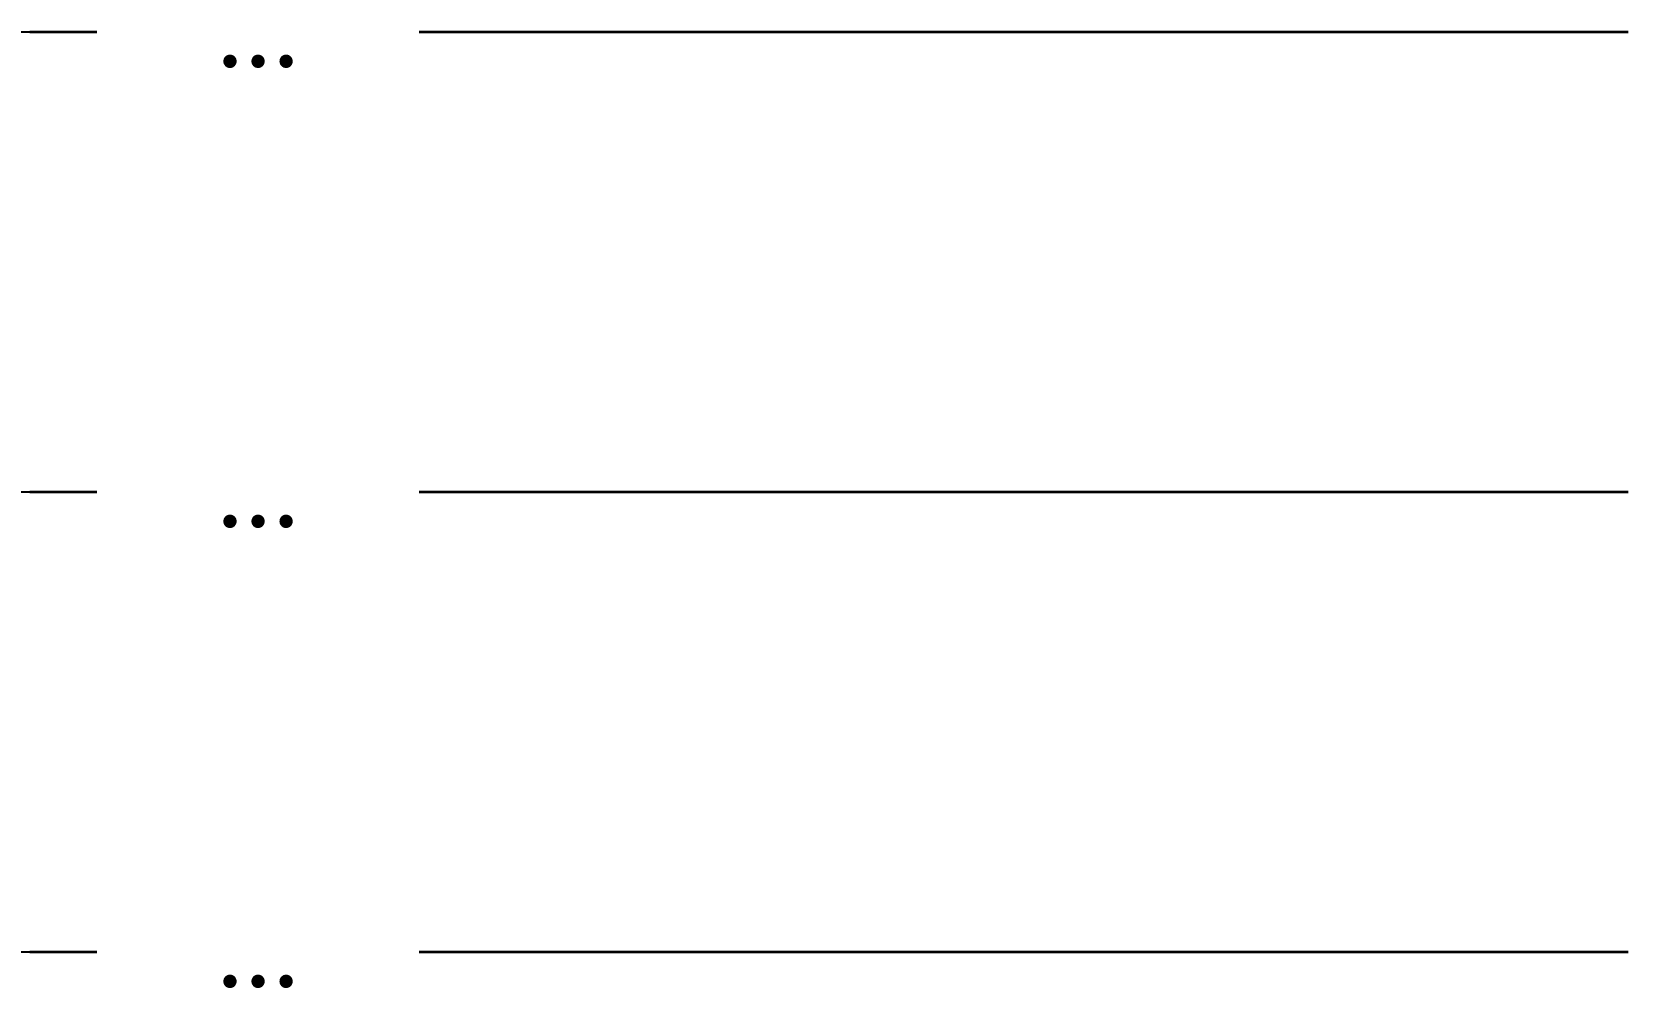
# Model space of a CAD drawing. Header units: metres. Extents: x -10 to 187, y -30 to 275.
# Drawn here: x 118.6 to 186.9, y 138 to 178.9 of the extents above; entities that cross this region are included whole.
import ezdxf
from ezdxf.enums import TextEntityAlignment as Align

# ---------------------------------------------------------------- set-up
doc = ezdxf.new("R2010")
doc.units = ezdxf.units.M
doc.layers.add('BASE', color=8, linetype='Continuous', lineweight=25)
doc.layers.add('WAVE', color=7, linetype='Continuous', lineweight=35)
doc.layers.add('TEXT', color=7, linetype='Continuous')
doc.styles.add('TNR', font='Times New Roman.ttf')

msp = doc.modelspace()

# ---------------------------------------------------------------- linework, layer by layer
at = {"layer": 'BASE', "lineweight": 25, "flags": 128}
for points in [[(0.861, 178.851), (121.412, 178.851)], [(135.189, 178.851), (186.854, 178.851)], [(0.861, 159.203), (121.412, 159.203)], [(135.189, 159.203), (186.854, 159.203)], [(0.861, 139.556), (121.412, 139.556)], [(135.189, 139.556), (186.854, 139.556)]]:
    msp.add_lwpolyline(points, dxfattribs=at)
at = {"layer": 'WAVE', "lineweight": 35, "flags": 128}
for points in [[(118.545, 178.851), (118.696, 178.851), (118.847, 178.851), (118.998, 178.851), (119.149, 178.851), (119.3, 178.851), (119.451, 178.851), (119.602, 178.851), (119.753, 178.851), (119.903, 178.851), (120.054, 178.851), (120.205, 178.851), (120.356, 178.851), (120.507, 178.851), (120.658, 178.851), (120.809, 178.851), (120.96, 178.851), (121.11, 178.851), (121.261, 178.851), (121.412, 178.851)], [(135.189, 178.851), (135.254, 178.851), (135.319, 178.851), (135.383, 178.851), (135.448, 178.851), (135.513, 178.851), (135.577, 178.851), (135.642, 178.851), (135.707, 178.851), (135.771, 178.851), (135.836, 178.851), (135.901, 178.851), (135.965, 178.851), (136.03, 178.851), (136.095, 178.851), (136.159, 178.851), (136.224, 178.851), (136.289, 178.851), (136.353, 178.851), (136.418, 178.851), (136.483, 178.851), (136.547, 178.851), (136.612, 178.851), (136.677, 178.851), (136.741, 178.851), (136.806, 178.851), (136.871, 178.851), (136.935, 178.851), (137, 178.851), (137.065, 178.851), (137.129, 178.851), (137.194, 178.851), (137.259, 178.851), (137.323, 178.851), (137.388, 178.851), (137.453, 178.851), (137.517, 178.851), (137.582, 178.851), (137.647, 178.851), (137.711, 178.851), (137.776, 178.851), (137.841, 178.851), (137.905, 178.851), (137.97, 178.851), (138.035, 178.851), (138.099, 178.851), (138.164, 178.851), (138.229, 178.851), (138.293, 178.851), (138.358, 178.851), (138.423, 178.851), (138.487, 178.851), (138.552, 178.851), (138.617, 178.851), (138.681, 178.851), (138.746, 178.851), (138.81, 178.851), (138.875, 178.851), (138.94, 178.851), (139.004, 178.851), (139.069, 178.851), (139.134, 178.851), (139.198, 178.851), (139.263, 178.851), (139.328, 178.851), (139.392, 178.851), (139.457, 178.851), (139.522, 178.851), (139.586, 178.851), (139.651, 178.851), (139.716, 178.851), (139.78, 178.851), (139.845, 178.851), (139.91, 178.851), (139.974, 178.851), (140.039, 178.851), (140.104, 178.851), (140.168, 178.851), (140.233, 178.851), (140.298, 178.851), (140.362, 178.851), (140.427, 178.851), (140.492, 178.851), (140.556, 178.851), (140.621, 178.851), (140.686, 178.851), (140.75, 178.851), (140.815, 178.851), (140.88, 178.851), (140.944, 178.851), (141.009, 178.851), (141.074, 178.851), (141.138, 178.851), (141.203, 178.851), (141.268, 178.851), (141.332, 178.851), (141.397, 178.851), (141.462, 178.851), (141.526, 178.851), (141.591, 178.851), (141.656, 178.851), (141.72, 178.851), (141.785, 178.851), (141.85, 178.851), (141.914, 178.851), (141.979, 178.851), (142.044, 178.851), (142.108, 178.851), (142.173, 178.851), (142.238, 178.851), (142.302, 178.851), (142.367, 178.851), (142.432, 178.851), (142.496, 178.851), (142.561, 178.851), (142.626, 178.851), (142.69, 178.851), (142.755, 178.851), (142.82, 178.851), (142.884, 178.851), (142.949, 178.851), (143.014, 178.851), (143.078, 178.851), (143.143, 178.851), (143.207, 178.851), (143.272, 178.851), (143.337, 178.851), (143.401, 178.851), (143.466, 178.851), (143.531, 178.851), (143.595, 178.851), (143.66, 178.851), (143.725, 178.851), (143.789, 178.851), (143.854, 178.851), (143.919, 178.851), (143.983, 178.851), (144.048, 178.851), (144.113, 178.851), (144.177, 178.851), (144.242, 178.851), (144.307, 178.851), (144.371, 178.851), (144.436, 178.851), (144.501, 178.851), (144.565, 178.851), (144.63, 178.851), (144.695, 178.851), (144.759, 178.851), (144.824, 178.851), (144.889, 178.851), (144.953, 178.851), (145.018, 178.851), (145.083, 178.851), (145.147, 178.851), (145.212, 178.851), (145.277, 178.851), (145.341, 178.851), (145.406, 178.851), (145.471, 178.851), (145.535, 178.851), (145.6, 178.851), (145.665, 178.851), (145.729, 178.851), (145.794, 178.851), (145.859, 178.851), (145.923, 178.851), (145.988, 178.851), (146.053, 178.851), (146.117, 178.851), (146.182, 178.851), (146.247, 178.851), (146.311, 178.851), (146.376, 178.851), (146.441, 178.851), (146.505, 178.851), (146.57, 178.851), (146.635, 178.851), (146.699, 178.851), (146.764, 178.851), (146.829, 178.851), (146.893, 178.851), (146.958, 178.851), (147.023, 178.851), (147.087, 178.851), (147.152, 178.851), (147.217, 178.851), (147.281, 178.851), (147.346, 178.851), (147.411, 178.851), (147.475, 178.851), (147.54, 178.851), (147.604, 178.851), (147.669, 178.851), (147.734, 178.851), (147.798, 178.851), (147.863, 178.851), (147.928, 178.851), (147.992, 178.851), (148.057, 178.851), (148.122, 178.851), (148.186, 178.851), (148.251, 178.851), (148.316, 178.851), (148.38, 178.851), (148.445, 178.851), (148.51, 178.851), (148.574, 178.851), (148.639, 178.851), (148.704, 178.851), (148.768, 178.851), (148.833, 178.851), (148.898, 178.851), (148.962, 178.851), (149.027, 178.851), (149.092, 178.851), (149.156, 178.851), (149.221, 178.851), (149.286, 178.851), (149.35, 178.851), (149.415, 178.851), (149.48, 178.851), (149.544, 178.851), (149.609, 178.851), (149.674, 178.851), (149.738, 178.851), (149.803, 178.851), (149.868, 178.851), (149.932, 178.851), (149.997, 178.851), (150.062, 178.851), (150.126, 178.851), (150.191, 178.851), (150.256, 178.851), (150.32, 178.851), (150.385, 178.851), (150.45, 178.851), (150.514, 178.851), (150.579, 178.851), (150.644, 178.851), (150.708, 178.851), (150.773, 178.851), (150.838, 178.851), (150.902, 178.851), (150.967, 178.851), (151.032, 178.851), (151.096, 178.851), (151.161, 178.851), (151.226, 178.851), (151.29, 178.851), (151.355, 178.851), (151.42, 178.851), (151.484, 178.851), (151.549, 178.851), (151.614, 178.851), (151.678, 178.851), (151.743, 178.851), (151.808, 178.851), (151.872, 178.851), (151.937, 178.851), (152.001, 178.851), (152.066, 178.851), (152.131, 178.851), (152.195, 178.851), (152.26, 178.851), (152.325, 178.851), (152.389, 178.851), (152.454, 178.851), (152.519, 178.851), (152.583, 178.851), (152.648, 178.851), (152.713, 178.851), (152.777, 178.851), (152.842, 178.851), (152.907, 178.851), (152.971, 178.851), (153.036, 178.851), (153.101, 178.851), (153.165, 178.851), (153.23, 178.851), (153.295, 178.851), (153.359, 178.851), (153.424, 178.851), (153.489, 178.851), (153.553, 178.851), (153.618, 178.851), (153.683, 178.851), (153.747, 178.851), (153.812, 178.851), (153.877, 178.851), (153.941, 178.851), (154.006, 178.851), (154.071, 178.851), (154.135, 178.851), (154.2, 178.851), (154.265, 178.851), (154.329, 178.851), (154.394, 178.851), (154.459, 178.851), (154.523, 178.851), (154.588, 178.851), (154.653, 178.851), (154.717, 178.851), (154.782, 178.851), (154.847, 178.851), (154.911, 178.851), (154.976, 178.851), (155.041, 178.851), (155.105, 178.851), (155.17, 178.851), (155.235, 178.851), (155.299, 178.851), (155.364, 178.851), (155.429, 178.851), (155.493, 178.851), (155.558, 178.851), (155.623, 178.851), (155.687, 178.851), (155.752, 178.851), (155.817, 178.851), (155.881, 178.851), (155.946, 178.851), (156.011, 178.851), (156.075, 178.851), (156.14, 178.851), (156.205, 178.851), (156.269, 178.851), (156.334, 178.851), (156.398, 178.851), (156.463, 178.851), (156.528, 178.851), (156.592, 178.851), (156.657, 178.851), (156.722, 178.851), (156.786, 178.851), (156.851, 178.851), (156.916, 178.851), (156.98, 178.851), (157.045, 178.851), (157.11, 178.851), (157.174, 178.851), (157.239, 178.851), (157.304, 178.851), (157.368, 178.851), (157.433, 178.851), (157.498, 178.851), (157.562, 178.851), (157.627, 178.851), (157.692, 178.851), (157.756, 178.851), (157.821, 178.851), (157.886, 178.851), (157.95, 178.851), (158.015, 178.851), (158.08, 178.851), (158.144, 178.851), (158.209, 178.851), (158.274, 178.851), (158.338, 178.851), (158.403, 178.851), (158.468, 178.851), (158.532, 178.851), (158.597, 178.851), (158.662, 178.851), (158.726, 178.851), (158.791, 178.851), (158.856, 178.851), (158.92, 178.851), (158.985, 178.851), (159.05, 178.851), (159.114, 178.851), (159.179, 178.851), (159.244, 178.851), (159.308, 178.851), (159.373, 178.851), (159.438, 178.851), (159.502, 178.851), (159.567, 178.851), (159.632, 178.851), (159.696, 178.851), (159.761, 178.851), (159.826, 178.851), (159.89, 178.851), (159.955, 178.851), (160.02, 178.851), (160.084, 178.851), (160.149, 178.851), (160.214, 178.851), (160.278, 178.851), (160.343, 178.851), (160.408, 178.851), (160.472, 178.851), (160.537, 178.851), (160.602, 178.851), (160.666, 178.851), (160.731, 178.851), (160.795, 178.851), (160.86, 178.851), (160.925, 178.851), (160.989, 178.851), (161.054, 178.851), (161.119, 178.851), (161.183, 178.851), (161.248, 178.851), (161.313, 178.851), (161.377, 178.851), (161.442, 178.851), (161.507, 178.851), (161.571, 178.851), (161.636, 178.851), (161.701, 178.851), (161.765, 178.851), (161.83, 178.851), (161.895, 178.851), (161.959, 178.851), (162.024, 178.851), (162.089, 178.851), (162.153, 178.851), (162.218, 178.851), (162.283, 178.851), (162.347, 178.851), (162.412, 178.851), (162.477, 178.851), (162.541, 178.851), (162.606, 178.851), (162.671, 178.851), (162.735, 178.851), (162.8, 178.851), (162.865, 178.851), (162.929, 178.851), (162.994, 178.851), (163.059, 178.851), (163.123, 178.851), (163.188, 178.851), (163.253, 178.851), (163.317, 178.851), (163.382, 178.851), (163.447, 178.851), (163.511, 178.851), (163.576, 178.851), (163.641, 178.851), (163.705, 178.851), (163.77, 178.851), (163.835, 178.851), (163.899, 178.851), (163.964, 178.851), (164.029, 178.851), (164.093, 178.851), (164.158, 178.851), (164.223, 178.851), (164.287, 178.851), (164.352, 178.851), (164.417, 178.851), (164.481, 178.851), (164.546, 178.851), (164.611, 178.851), (164.675, 178.851), (164.74, 178.851), (164.805, 178.851), (164.869, 178.851), (164.934, 178.851), (164.999, 178.851), (165.063, 178.851), (165.128, 178.851), (165.193, 178.851), (165.257, 178.851), (165.322, 178.851), (165.386, 178.851), (165.451, 178.851), (165.516, 178.851), (165.58, 178.851), (165.645, 178.851), (165.71, 178.851), (165.774, 178.851), (165.839, 178.851), (165.904, 178.851), (165.968, 178.851), (166.033, 178.851), (166.098, 178.851), (166.162, 178.851), (166.227, 178.851), (166.292, 178.851), (166.356, 178.851), (166.421, 178.851), (166.486, 178.851), (166.55, 178.851), (166.615, 178.851), (166.68, 178.851), (166.744, 178.851), (166.809, 178.851), (166.874, 178.851), (166.938, 178.851), (167.003, 178.851), (167.068, 178.851), (167.132, 178.851), (167.197, 178.851), (167.262, 178.851), (167.326, 178.851), (167.391, 178.851), (167.456, 178.851), (167.52, 178.851), (167.585, 178.851), (167.65, 178.851), (167.714, 178.851), (167.779, 178.851), (167.844, 178.851), (167.908, 178.851), (167.973, 178.851), (168.038, 178.851), (168.102, 178.851), (168.167, 178.851), (168.232, 178.851), (168.296, 178.851), (168.361, 178.851), (168.426, 178.851), (168.49, 178.851), (168.555, 178.851), (168.62, 178.851), (168.684, 178.851), (168.749, 178.851), (168.814, 178.851), (168.878, 178.851), (168.943, 178.851), (169.008, 178.851), (169.072, 178.851), (169.137, 178.851), (169.202, 178.851), (169.266, 178.851), (169.331, 178.851), (169.396, 178.851), (169.46, 178.851), (169.525, 178.851), (169.59, 178.851), (169.654, 178.851), (169.719, 178.851), (169.783, 178.851), (169.848, 178.851), (169.913, 178.851), (169.977, 178.851), (170.042, 178.851), (170.107, 178.851), (170.171, 178.851), (170.236, 178.851), (170.301, 178.851), (170.365, 178.851), (170.43, 178.851), (170.495, 178.851), (170.559, 178.851), (170.624, 178.851), (170.689, 178.851), (170.753, 178.851), (170.818, 178.851), (170.883, 178.851), (170.947, 178.851), (171.012, 178.851), (171.077, 178.851), (171.141, 178.851), (171.206, 178.851), (171.271, 178.851), (171.335, 178.851), (171.4, 178.851), (171.465, 178.851), (171.529, 178.851), (171.594, 178.851), (171.659, 178.851), (171.723, 178.851), (171.788, 178.851), (171.853, 178.851), (171.917, 178.851), (171.982, 178.851), (172.047, 178.851), (172.111, 178.851), (172.176, 178.851), (172.241, 178.851), (172.305, 178.851), (172.37, 178.851), (172.435, 178.851), (172.499, 178.851), (172.564, 178.851), (172.629, 178.851), (172.693, 178.851), (172.758, 178.851), (172.823, 178.851), (172.887, 178.851), (172.952, 178.851), (173.017, 178.851), (173.081, 178.851), (173.146, 178.851), (173.211, 178.851), (173.275, 178.851), (173.34, 178.851), (173.405, 178.851), (173.469, 178.851), (173.534, 178.851), (173.599, 178.851), (173.663, 178.851), (173.728, 178.851), (173.793, 178.851), (173.857, 178.851), (173.922, 178.851), (173.987, 178.851), (174.051, 178.851), (174.116, 178.851), (174.18, 178.851), (174.245, 178.851), (174.31, 178.851), (174.374, 178.851), (174.439, 178.851), (174.504, 178.851), (174.568, 178.851), (174.633, 178.851), (174.698, 178.851), (174.762, 178.851), (174.827, 178.851), (174.892, 178.851), (174.956, 178.851), (175.021, 178.851), (175.086, 178.851), (175.15, 178.851), (175.215, 178.851), (175.28, 178.851), (175.344, 178.851), (175.409, 178.851), (175.474, 178.851), (175.538, 178.851), (175.603, 178.851), (175.668, 178.851), (175.732, 178.851), (175.797, 178.851), (175.862, 178.851), (175.926, 178.851), (175.991, 178.851), (176.056, 178.851), (176.12, 178.851), (176.185, 178.851), (176.25, 178.851), (176.314, 178.851), (176.379, 178.851), (176.444, 178.851), (176.508, 178.851), (176.573, 178.851), (176.638, 178.851), (176.702, 178.851), (176.767, 178.851), (176.832, 178.851), (176.896, 178.851), (176.961, 178.851), (177.026, 178.851), (177.09, 178.851), (177.155, 178.851), (177.22, 178.851), (177.284, 178.851), (177.349, 178.851), (177.414, 178.851), (177.478, 178.851), (177.543, 178.851), (177.608, 178.851), (177.672, 178.851), (177.737, 178.851), (177.802, 178.851), (177.866, 178.851), (177.931, 178.851), (177.996, 178.851), (178.06, 178.851), (178.125, 178.851), (178.19, 178.851), (178.254, 178.851), (178.319, 178.851), (178.384, 178.851), (178.448, 178.851), (178.513, 178.851), (178.577, 178.851), (178.642, 178.851), (178.707, 178.851), (178.771, 178.851), (178.836, 178.851), (178.901, 178.851), (178.965, 178.851), (179.03, 178.851), (179.095, 178.851), (179.159, 178.851), (179.224, 178.851), (179.289, 178.851), (179.353, 178.851), (179.418, 178.851), (179.483, 178.851), (179.547, 178.851), (179.612, 178.851), (179.677, 178.851), (179.741, 178.851), (179.806, 178.851), (179.871, 178.851), (179.935, 178.851), (180, 178.851), (180.065, 178.851), (180.129, 178.851), (180.194, 178.851), (180.259, 178.851), (180.323, 178.851), (180.388, 178.851), (180.453, 178.851), (180.517, 178.851), (180.582, 178.851), (180.647, 178.851), (180.711, 178.851), (180.776, 178.851), (180.841, 178.851), (180.905, 178.851), (180.97, 178.851), (181.035, 178.851), (181.099, 178.851), (181.164, 178.851), (181.229, 178.851), (181.293, 178.851), (181.358, 178.851), (181.423, 178.851), (181.487, 178.851), (181.552, 178.851), (181.617, 178.851), (181.681, 178.851), (181.746, 178.851), (181.811, 178.851), (181.875, 178.851), (181.94, 178.851), (182.005, 178.851), (182.069, 178.851), (182.134, 178.851), (182.199, 178.851), (182.263, 178.851), (182.328, 178.851), (182.393, 178.851), (182.457, 178.851), (182.522, 178.851), (182.587, 178.851), (182.651, 178.851), (182.716, 178.851), (182.781, 178.851), (182.845, 178.851), (182.91, 178.851), (182.974, 178.851), (183.039, 178.851), (183.104, 178.851), (183.168, 178.851), (183.233, 178.851), (183.298, 178.851), (183.362, 178.851), (183.427, 178.851), (183.492, 178.851), (183.556, 178.851), (183.621, 178.851), (183.686, 178.851), (183.75, 178.851), (183.815, 178.851), (183.88, 178.851), (183.944, 178.851), (184.009, 178.851), (184.074, 178.851), (184.138, 178.851), (184.203, 178.851), (184.268, 178.851), (184.332, 178.851), (184.397, 178.851), (184.462, 178.851), (184.526, 178.851), (184.591, 178.851), (184.656, 178.851), (184.72, 178.851), (184.785, 178.851), (184.85, 178.851), (184.914, 178.851), (184.979, 178.851), (185.044, 178.851), (185.108, 178.851), (185.173, 178.851), (185.238, 178.851), (185.302, 178.851), (185.367, 178.851), (185.432, 178.851), (185.496, 178.851), (185.561, 178.851), (185.626, 178.851), (185.69, 178.851), (185.755, 178.851), (185.82, 178.851), (185.884, 178.851), (185.949, 178.851), (186.014, 178.851), (186.078, 178.851), (186.143, 178.851), (186.208, 178.851), (186.272, 178.851), (186.337, 178.851), (186.402, 178.851), (186.466, 178.851), (186.531, 178.851), (186.596, 178.851), (186.66, 178.851), (186.725, 178.851), (186.79, 178.851), (186.854, 178.851)], [(118.545, 159.203), (118.696, 159.203), (118.847, 159.203), (118.998, 159.203), (119.149, 159.203), (119.3, 159.203), (119.451, 159.203), (119.602, 159.203), (119.753, 159.203), (119.903, 159.203), (120.054, 159.203), (120.205, 159.203), (120.356, 159.203), (120.507, 159.203), (120.658, 159.203), (120.809, 159.203), (120.96, 159.203), (121.11, 159.203), (121.261, 159.203), (121.412, 159.203)], [(135.189, 159.203), (135.254, 159.203), (135.319, 159.203), (135.383, 159.203), (135.448, 159.203), (135.513, 159.203), (135.577, 159.203), (135.642, 159.203), (135.707, 159.203), (135.771, 159.203), (135.836, 159.203), (135.901, 159.203), (135.965, 159.203), (136.03, 159.203), (136.095, 159.203), (136.159, 159.203), (136.224, 159.203), (136.289, 159.203), (136.353, 159.203), (136.418, 159.203), (136.483, 159.203), (136.547, 159.203), (136.612, 159.203), (136.677, 159.203), (136.741, 159.203), (136.806, 159.203), (136.871, 159.203), (136.935, 159.203), (137, 159.203), (137.065, 159.203), (137.129, 159.203), (137.194, 159.203), (137.259, 159.203), (137.323, 159.203), (137.388, 159.203), (137.453, 159.203), (137.517, 159.203), (137.582, 159.203), (137.647, 159.203), (137.711, 159.203), (137.776, 159.203), (137.841, 159.203), (137.905, 159.203), (137.97, 159.203), (138.035, 159.203), (138.099, 159.203), (138.164, 159.203), (138.229, 159.203), (138.293, 159.203), (138.358, 159.203), (138.423, 159.203), (138.487, 159.203), (138.552, 159.203), (138.617, 159.203), (138.681, 159.203), (138.746, 159.203), (138.81, 159.203), (138.875, 159.203), (138.94, 159.203), (139.004, 159.203), (139.069, 159.203), (139.134, 159.203), (139.198, 159.203), (139.263, 159.203), (139.328, 159.203), (139.392, 159.203), (139.457, 159.203), (139.522, 159.203), (139.586, 159.203), (139.651, 159.203), (139.716, 159.203), (139.78, 159.203), (139.845, 159.203), (139.91, 159.203), (139.974, 159.203), (140.039, 159.203), (140.104, 159.203), (140.168, 159.203), (140.233, 159.203), (140.298, 159.203), (140.362, 159.203), (140.427, 159.203), (140.492, 159.203), (140.556, 159.203), (140.621, 159.203), (140.686, 159.203), (140.75, 159.203), (140.815, 159.203), (140.88, 159.203), (140.944, 159.203), (141.009, 159.203), (141.074, 159.203), (141.138, 159.203), (141.203, 159.203), (141.268, 159.203), (141.332, 159.203), (141.397, 159.203), (141.462, 159.203), (141.526, 159.203), (141.591, 159.203), (141.656, 159.203), (141.72, 159.203), (141.785, 159.203), (141.85, 159.203), (141.914, 159.203), (141.979, 159.203), (142.044, 159.203), (142.108, 159.203), (142.173, 159.203), (142.238, 159.203), (142.302, 159.203), (142.367, 159.203), (142.432, 159.203), (142.496, 159.203), (142.561, 159.203), (142.626, 159.203), (142.69, 159.203), (142.755, 159.203), (142.82, 159.203), (142.884, 159.203), (142.949, 159.203), (143.014, 159.203), (143.078, 159.203), (143.143, 159.203), (143.207, 159.203), (143.272, 159.203), (143.337, 159.203), (143.401, 159.203), (143.466, 159.203), (143.531, 159.203), (143.595, 159.203), (143.66, 159.203), (143.725, 159.203), (143.789, 159.203), (143.854, 159.203), (143.919, 159.203), (143.983, 159.203), (144.048, 159.203), (144.113, 159.203), (144.177, 159.203), (144.242, 159.203), (144.307, 159.203), (144.371, 159.203), (144.436, 159.203), (144.501, 159.203), (144.565, 159.203), (144.63, 159.203), (144.695, 159.203), (144.759, 159.203), (144.824, 159.203), (144.889, 159.203), (144.953, 159.203), (145.018, 159.203), (145.083, 159.203), (145.147, 159.203), (145.212, 159.203), (145.277, 159.203), (145.341, 159.203), (145.406, 159.203), (145.471, 159.203), (145.535, 159.203), (145.6, 159.203), (145.665, 159.203), (145.729, 159.203), (145.794, 159.203), (145.859, 159.203), (145.923, 159.203), (145.988, 159.203), (146.053, 159.203), (146.117, 159.203), (146.182, 159.203), (146.247, 159.203), (146.311, 159.203), (146.376, 159.203), (146.441, 159.203), (146.505, 159.203), (146.57, 159.203), (146.635, 159.203), (146.699, 159.203), (146.764, 159.203), (146.829, 159.203), (146.893, 159.203), (146.958, 159.203), (147.023, 159.203), (147.087, 159.203), (147.152, 159.203), (147.217, 159.203), (147.281, 159.203), (147.346, 159.203), (147.411, 159.203), (147.475, 159.203), (147.54, 159.203), (147.604, 159.203), (147.669, 159.203), (147.734, 159.203), (147.798, 159.203), (147.863, 159.203), (147.928, 159.203), (147.992, 159.203), (148.057, 159.203), (148.122, 159.203), (148.186, 159.203), (148.251, 159.203), (148.316, 159.203), (148.38, 159.203), (148.445, 159.203), (148.51, 159.203), (148.574, 159.203), (148.639, 159.203), (148.704, 159.203), (148.768, 159.203), (148.833, 159.203), (148.898, 159.203), (148.962, 159.203), (149.027, 159.203), (149.092, 159.203), (149.156, 159.203), (149.221, 159.203), (149.286, 159.203), (149.35, 159.203), (149.415, 159.203), (149.48, 159.203), (149.544, 159.203), (149.609, 159.203), (149.674, 159.203), (149.738, 159.203), (149.803, 159.203), (149.868, 159.203), (149.932, 159.203), (149.997, 159.203), (150.062, 159.203), (150.126, 159.203), (150.191, 159.203), (150.256, 159.203), (150.32, 159.203), (150.385, 159.203), (150.45, 159.203), (150.514, 159.203), (150.579, 159.203), (150.644, 159.203), (150.708, 159.203), (150.773, 159.203), (150.838, 159.203), (150.902, 159.203), (150.967, 159.203), (151.032, 159.203), (151.096, 159.203), (151.161, 159.203), (151.226, 159.203), (151.29, 159.203), (151.355, 159.203), (151.42, 159.203), (151.484, 159.203), (151.549, 159.203), (151.614, 159.203), (151.678, 159.203), (151.743, 159.203), (151.808, 159.203), (151.872, 159.203), (151.937, 159.203), (152.001, 159.203), (152.066, 159.203), (152.131, 159.203), (152.195, 159.203), (152.26, 159.203), (152.325, 159.203), (152.389, 159.203), (152.454, 159.203), (152.519, 159.203), (152.583, 159.203), (152.648, 159.203), (152.713, 159.203), (152.777, 159.203), (152.842, 159.203), (152.907, 159.203), (152.971, 159.203), (153.036, 159.203), (153.101, 159.203), (153.165, 159.203), (153.23, 159.203), (153.295, 159.203), (153.359, 159.203), (153.424, 159.203), (153.489, 159.203), (153.553, 159.203), (153.618, 159.203), (153.683, 159.203), (153.747, 159.203), (153.812, 159.203), (153.877, 159.203), (153.941, 159.203), (154.006, 159.203), (154.071, 159.203), (154.135, 159.203), (154.2, 159.203), (154.265, 159.203), (154.329, 159.203), (154.394, 159.203), (154.459, 159.203), (154.523, 159.203), (154.588, 159.203), (154.653, 159.203), (154.717, 159.203), (154.782, 159.203), (154.847, 159.203), (154.911, 159.203), (154.976, 159.203), (155.041, 159.203), (155.105, 159.203), (155.17, 159.203), (155.235, 159.203), (155.299, 159.203), (155.364, 159.203), (155.429, 159.203), (155.493, 159.203), (155.558, 159.203), (155.623, 159.203), (155.687, 159.203), (155.752, 159.203), (155.817, 159.203), (155.881, 159.203), (155.946, 159.203), (156.011, 159.203), (156.075, 159.203), (156.14, 159.203), (156.205, 159.203), (156.269, 159.203), (156.334, 159.203), (156.398, 159.203), (156.463, 159.203), (156.528, 159.203), (156.592, 159.203), (156.657, 159.203), (156.722, 159.203), (156.786, 159.203), (156.851, 159.203), (156.916, 159.203), (156.98, 159.203), (157.045, 159.203), (157.11, 159.203), (157.174, 159.203), (157.239, 159.203), (157.304, 159.203), (157.368, 159.203), (157.433, 159.203), (157.498, 159.203), (157.562, 159.203), (157.627, 159.203), (157.692, 159.203), (157.756, 159.203), (157.821, 159.203), (157.886, 159.203), (157.95, 159.203), (158.015, 159.203), (158.08, 159.203), (158.144, 159.203), (158.209, 159.203), (158.274, 159.203), (158.338, 159.203), (158.403, 159.203), (158.468, 159.203), (158.532, 159.203), (158.597, 159.203), (158.662, 159.203), (158.726, 159.203), (158.791, 159.203), (158.856, 159.203), (158.92, 159.203), (158.985, 159.203), (159.05, 159.203), (159.114, 159.203), (159.179, 159.203), (159.244, 159.203), (159.308, 159.203), (159.373, 159.203), (159.438, 159.203), (159.502, 159.203), (159.567, 159.203), (159.632, 159.203), (159.696, 159.203), (159.761, 159.203), (159.826, 159.203), (159.89, 159.203), (159.955, 159.203), (160.02, 159.203), (160.084, 159.203), (160.149, 159.203), (160.214, 159.203), (160.278, 159.203), (160.343, 159.203), (160.408, 159.203), (160.472, 159.203), (160.537, 159.203), (160.602, 159.203), (160.666, 159.203), (160.731, 159.203), (160.795, 159.203), (160.86, 159.203), (160.925, 159.203), (160.989, 159.203), (161.054, 159.203), (161.119, 159.203), (161.183, 159.203), (161.248, 159.203), (161.313, 159.203), (161.377, 159.203), (161.442, 159.203), (161.507, 159.203), (161.571, 159.203), (161.636, 159.203), (161.701, 159.203), (161.765, 159.203), (161.83, 159.203), (161.895, 159.203), (161.959, 159.203), (162.024, 159.203), (162.089, 159.203), (162.153, 159.203), (162.218, 159.203), (162.283, 159.203), (162.347, 159.203), (162.412, 159.203), (162.477, 159.203), (162.541, 159.203), (162.606, 159.203), (162.671, 159.203), (162.735, 159.203), (162.8, 159.203), (162.865, 159.203), (162.929, 159.203), (162.994, 159.203), (163.059, 159.203), (163.123, 159.203), (163.188, 159.203), (163.253, 159.203), (163.317, 159.203), (163.382, 159.203), (163.447, 159.203), (163.511, 159.203), (163.576, 159.203), (163.641, 159.203), (163.705, 159.203), (163.77, 159.203), (163.835, 159.203), (163.899, 159.203), (163.964, 159.203), (164.029, 159.203), (164.093, 159.203), (164.158, 159.203), (164.223, 159.203), (164.287, 159.203), (164.352, 159.203), (164.417, 159.203), (164.481, 159.203), (164.546, 159.203), (164.611, 159.203), (164.675, 159.203), (164.74, 159.203), (164.805, 159.203), (164.869, 159.203), (164.934, 159.203), (164.999, 159.203), (165.063, 159.203), (165.128, 159.203), (165.193, 159.203), (165.257, 159.203), (165.322, 159.203), (165.386, 159.203), (165.451, 159.203), (165.516, 159.203), (165.58, 159.203), (165.645, 159.203), (165.71, 159.203), (165.774, 159.203), (165.839, 159.203), (165.904, 159.203), (165.968, 159.203), (166.033, 159.203), (166.098, 159.203), (166.162, 159.203), (166.227, 159.203), (166.292, 159.203), (166.356, 159.203), (166.421, 159.203), (166.486, 159.203), (166.55, 159.203), (166.615, 159.203), (166.68, 159.203), (166.744, 159.203), (166.809, 159.203), (166.874, 159.203), (166.938, 159.203), (167.003, 159.203), (167.068, 159.203), (167.132, 159.203), (167.197, 159.203), (167.262, 159.203), (167.326, 159.203), (167.391, 159.203), (167.456, 159.203), (167.52, 159.203), (167.585, 159.203), (167.65, 159.203), (167.714, 159.203), (167.779, 159.203), (167.844, 159.203), (167.908, 159.203), (167.973, 159.203), (168.038, 159.203), (168.102, 159.203), (168.167, 159.203), (168.232, 159.203), (168.296, 159.203), (168.361, 159.203), (168.426, 159.203), (168.49, 159.203), (168.555, 159.203), (168.62, 159.203), (168.684, 159.203), (168.749, 159.203), (168.814, 159.203), (168.878, 159.203), (168.943, 159.203), (169.008, 159.203), (169.072, 159.203), (169.137, 159.203), (169.202, 159.203), (169.266, 159.203), (169.331, 159.203), (169.396, 159.203), (169.46, 159.203), (169.525, 159.203), (169.59, 159.203), (169.654, 159.203), (169.719, 159.203), (169.783, 159.203), (169.848, 159.203), (169.913, 159.203), (169.977, 159.203), (170.042, 159.203), (170.107, 159.203), (170.171, 159.203), (170.236, 159.203), (170.301, 159.203), (170.365, 159.203), (170.43, 159.203), (170.495, 159.203), (170.559, 159.203), (170.624, 159.203), (170.689, 159.203), (170.753, 159.203), (170.818, 159.203), (170.883, 159.203), (170.947, 159.203), (171.012, 159.203), (171.077, 159.203), (171.141, 159.203), (171.206, 159.203), (171.271, 159.203), (171.335, 159.203), (171.4, 159.203), (171.465, 159.203), (171.529, 159.203), (171.594, 159.203), (171.659, 159.203), (171.723, 159.203), (171.788, 159.203), (171.853, 159.203), (171.917, 159.203), (171.982, 159.203), (172.047, 159.203), (172.111, 159.203), (172.176, 159.203), (172.241, 159.203), (172.305, 159.203), (172.37, 159.203), (172.435, 159.203), (172.499, 159.203), (172.564, 159.203), (172.629, 159.203), (172.693, 159.203), (172.758, 159.203), (172.823, 159.203), (172.887, 159.203), (172.952, 159.203), (173.017, 159.203), (173.081, 159.203), (173.146, 159.203), (173.211, 159.203), (173.275, 159.203), (173.34, 159.203), (173.405, 159.203), (173.469, 159.203), (173.534, 159.203), (173.599, 159.203), (173.663, 159.203), (173.728, 159.203), (173.793, 159.203), (173.857, 159.203), (173.922, 159.203), (173.987, 159.203), (174.051, 159.203), (174.116, 159.203), (174.18, 159.203), (174.245, 159.203), (174.31, 159.203), (174.374, 159.203), (174.439, 159.203), (174.504, 159.203), (174.568, 159.203), (174.633, 159.203), (174.698, 159.203), (174.762, 159.203), (174.827, 159.203), (174.892, 159.203), (174.956, 159.203), (175.021, 159.203), (175.086, 159.203), (175.15, 159.203), (175.215, 159.203), (175.28, 159.203), (175.344, 159.203), (175.409, 159.203), (175.474, 159.203), (175.538, 159.203), (175.603, 159.203), (175.668, 159.203), (175.732, 159.203), (175.797, 159.203), (175.862, 159.203), (175.926, 159.203), (175.991, 159.203), (176.056, 159.203), (176.12, 159.203), (176.185, 159.203), (176.25, 159.203), (176.314, 159.203), (176.379, 159.203), (176.444, 159.203), (176.508, 159.203), (176.573, 159.203), (176.638, 159.203), (176.702, 159.203), (176.767, 159.203), (176.832, 159.203), (176.896, 159.203), (176.961, 159.203), (177.026, 159.203), (177.09, 159.203), (177.155, 159.203), (177.22, 159.203), (177.284, 159.203), (177.349, 159.203), (177.414, 159.203), (177.478, 159.203), (177.543, 159.203), (177.608, 159.203), (177.672, 159.203), (177.737, 159.203), (177.802, 159.203), (177.866, 159.203), (177.931, 159.203), (177.996, 159.203), (178.06, 159.203), (178.125, 159.203), (178.19, 159.203), (178.254, 159.203), (178.319, 159.203), (178.384, 159.203), (178.448, 159.203), (178.513, 159.203), (178.577, 159.203), (178.642, 159.203), (178.707, 159.203), (178.771, 159.203), (178.836, 159.203), (178.901, 159.203), (178.965, 159.203), (179.03, 159.203), (179.095, 159.203), (179.159, 159.203), (179.224, 159.203), (179.289, 159.203), (179.353, 159.203), (179.418, 159.203), (179.483, 159.203), (179.547, 159.203), (179.612, 159.203), (179.677, 159.203), (179.741, 159.203), (179.806, 159.203), (179.871, 159.203), (179.935, 159.203), (180, 159.203), (180.065, 159.203), (180.129, 159.203), (180.194, 159.203), (180.259, 159.203), (180.323, 159.203), (180.388, 159.203), (180.453, 159.203), (180.517, 159.203), (180.582, 159.203), (180.647, 159.203), (180.711, 159.203), (180.776, 159.203), (180.841, 159.203), (180.905, 159.203), (180.97, 159.203), (181.035, 159.203), (181.099, 159.203), (181.164, 159.203), (181.229, 159.203), (181.293, 159.203), (181.358, 159.203), (181.423, 159.203), (181.487, 159.203), (181.552, 159.203), (181.617, 159.203), (181.681, 159.203), (181.746, 159.203), (181.811, 159.203), (181.875, 159.203), (181.94, 159.203), (182.005, 159.203), (182.069, 159.203), (182.134, 159.203), (182.199, 159.203), (182.263, 159.203), (182.328, 159.203), (182.393, 159.203), (182.457, 159.203), (182.522, 159.203), (182.587, 159.203), (182.651, 159.203), (182.716, 159.203), (182.781, 159.203), (182.845, 159.203), (182.91, 159.203), (182.974, 159.203), (183.039, 159.203), (183.104, 159.203), (183.168, 159.203), (183.233, 159.203), (183.298, 159.203), (183.362, 159.203), (183.427, 159.203), (183.492, 159.203), (183.556, 159.203), (183.621, 159.203), (183.686, 159.203), (183.75, 159.203), (183.815, 159.203), (183.88, 159.203), (183.944, 159.203), (184.009, 159.203), (184.074, 159.203), (184.138, 159.203), (184.203, 159.203), (184.268, 159.203), (184.332, 159.203), (184.397, 159.203), (184.462, 159.203), (184.526, 159.203), (184.591, 159.203), (184.656, 159.203), (184.72, 159.203), (184.785, 159.203), (184.85, 159.203), (184.914, 159.203), (184.979, 159.203), (185.044, 159.203), (185.108, 159.203), (185.173, 159.203), (185.238, 159.203), (185.302, 159.203), (185.367, 159.203), (185.432, 159.203), (185.496, 159.203), (185.561, 159.203), (185.626, 159.203), (185.69, 159.203), (185.755, 159.203), (185.82, 159.203), (185.884, 159.203), (185.949, 159.203), (186.014, 159.203), (186.078, 159.203), (186.143, 159.203), (186.208, 159.203), (186.272, 159.203), (186.337, 159.203), (186.402, 159.203), (186.466, 159.203), (186.531, 159.203), (186.596, 159.203), (186.66, 159.203), (186.725, 159.203), (186.79, 159.203), (186.854, 159.203)], [(118.545, 139.556), (118.696, 139.556), (118.847, 139.556), (118.998, 139.556), (119.149, 139.556), (119.3, 139.556), (119.451, 139.556), (119.602, 139.556), (119.753, 139.556), (119.903, 139.556), (120.054, 139.556), (120.205, 139.556), (120.356, 139.556), (120.507, 139.556), (120.658, 139.556), (120.809, 139.556), (120.96, 139.556), (121.11, 139.556), (121.261, 139.556), (121.412, 139.556)], [(135.189, 139.556), (135.254, 139.556), (135.319, 139.556), (135.383, 139.556), (135.448, 139.556), (135.513, 139.556), (135.577, 139.556), (135.642, 139.556), (135.707, 139.556), (135.771, 139.556), (135.836, 139.556), (135.901, 139.556), (135.965, 139.556), (136.03, 139.556), (136.095, 139.556), (136.159, 139.556), (136.224, 139.556), (136.289, 139.556), (136.353, 139.556), (136.418, 139.556), (136.483, 139.556), (136.547, 139.556), (136.612, 139.556), (136.677, 139.556), (136.741, 139.556), (136.806, 139.556), (136.871, 139.556), (136.935, 139.556), (137, 139.556), (137.065, 139.556), (137.129, 139.556), (137.194, 139.556), (137.259, 139.556), (137.323, 139.556), (137.388, 139.556), (137.453, 139.556), (137.517, 139.556), (137.582, 139.556), (137.647, 139.556), (137.711, 139.556), (137.776, 139.556), (137.841, 139.556), (137.905, 139.556), (137.97, 139.556), (138.035, 139.556), (138.099, 139.556), (138.164, 139.556), (138.229, 139.556), (138.293, 139.556), (138.358, 139.556), (138.423, 139.556), (138.487, 139.556), (138.552, 139.556), (138.617, 139.556), (138.681, 139.556), (138.746, 139.556), (138.81, 139.556), (138.875, 139.556), (138.94, 139.556), (139.004, 139.556), (139.069, 139.556), (139.134, 139.556), (139.198, 139.556), (139.263, 139.556), (139.328, 139.556), (139.392, 139.556), (139.457, 139.556), (139.522, 139.556), (139.586, 139.556), (139.651, 139.556), (139.716, 139.556), (139.78, 139.556), (139.845, 139.556), (139.91, 139.556), (139.974, 139.556), (140.039, 139.556), (140.104, 139.556), (140.168, 139.556), (140.233, 139.556), (140.298, 139.556), (140.362, 139.556), (140.427, 139.556), (140.492, 139.556), (140.556, 139.556), (140.621, 139.556), (140.686, 139.556), (140.75, 139.556), (140.815, 139.556), (140.88, 139.556), (140.944, 139.556), (141.009, 139.556), (141.074, 139.556), (141.138, 139.556), (141.203, 139.556), (141.268, 139.556), (141.332, 139.556), (141.397, 139.556), (141.462, 139.556), (141.526, 139.556), (141.591, 139.556), (141.656, 139.556), (141.72, 139.556), (141.785, 139.556), (141.85, 139.556), (141.914, 139.556), (141.979, 139.556), (142.044, 139.556), (142.108, 139.556), (142.173, 139.556), (142.238, 139.556), (142.302, 139.556), (142.367, 139.556), (142.432, 139.556), (142.496, 139.556), (142.561, 139.556), (142.626, 139.556), (142.69, 139.556), (142.755, 139.556), (142.82, 139.556), (142.884, 139.556), (142.949, 139.556), (143.014, 139.556), (143.078, 139.556), (143.143, 139.556), (143.207, 139.556), (143.272, 139.556), (143.337, 139.556), (143.401, 139.556), (143.466, 139.556), (143.531, 139.556), (143.595, 139.556), (143.66, 139.556), (143.725, 139.556), (143.789, 139.556), (143.854, 139.556), (143.919, 139.556), (143.983, 139.556), (144.048, 139.556), (144.113, 139.556), (144.177, 139.556), (144.242, 139.556), (144.307, 139.556), (144.371, 139.556), (144.436, 139.556), (144.501, 139.556), (144.565, 139.556), (144.63, 139.556), (144.695, 139.556), (144.759, 139.556), (144.824, 139.556), (144.889, 139.556), (144.953, 139.556), (145.018, 139.556), (145.083, 139.556), (145.147, 139.556), (145.212, 139.556), (145.277, 139.556), (145.341, 139.556), (145.406, 139.556), (145.471, 139.556), (145.535, 139.556), (145.6, 139.556), (145.665, 139.556), (145.729, 139.556), (145.794, 139.556), (145.859, 139.556), (145.923, 139.556), (145.988, 139.556), (146.053, 139.556), (146.117, 139.556), (146.182, 139.556), (146.247, 139.556), (146.311, 139.556), (146.376, 139.556), (146.441, 139.556), (146.505, 139.556), (146.57, 139.556), (146.635, 139.556), (146.699, 139.556), (146.764, 139.556), (146.829, 139.556), (146.893, 139.556), (146.958, 139.556), (147.023, 139.556), (147.087, 139.556), (147.152, 139.556), (147.217, 139.556), (147.281, 139.556), (147.346, 139.556), (147.411, 139.556), (147.475, 139.556), (147.54, 139.556), (147.604, 139.556), (147.669, 139.556), (147.734, 139.556), (147.798, 139.556), (147.863, 139.556), (147.928, 139.556), (147.992, 139.556), (148.057, 139.556), (148.122, 139.556), (148.186, 139.556), (148.251, 139.556), (148.316, 139.556), (148.38, 139.556), (148.445, 139.556), (148.51, 139.556), (148.574, 139.556), (148.639, 139.556), (148.704, 139.556), (148.768, 139.556), (148.833, 139.556), (148.898, 139.556), (148.962, 139.556), (149.027, 139.556), (149.092, 139.556), (149.156, 139.556), (149.221, 139.556), (149.286, 139.556), (149.35, 139.556), (149.415, 139.556), (149.48, 139.556), (149.544, 139.556), (149.609, 139.556), (149.674, 139.556), (149.738, 139.556), (149.803, 139.556), (149.868, 139.556), (149.932, 139.556), (149.997, 139.556), (150.062, 139.556), (150.126, 139.556), (150.191, 139.556), (150.256, 139.556), (150.32, 139.556), (150.385, 139.556), (150.45, 139.556), (150.514, 139.556), (150.579, 139.556), (150.644, 139.556), (150.708, 139.556), (150.773, 139.556), (150.838, 139.556), (150.902, 139.556), (150.967, 139.556), (151.032, 139.556), (151.096, 139.556), (151.161, 139.556), (151.226, 139.556), (151.29, 139.556), (151.355, 139.556), (151.42, 139.556), (151.484, 139.556), (151.549, 139.556), (151.614, 139.556), (151.678, 139.556), (151.743, 139.556), (151.808, 139.556), (151.872, 139.556), (151.937, 139.556), (152.001, 139.556), (152.066, 139.556), (152.131, 139.556), (152.195, 139.556), (152.26, 139.556), (152.325, 139.556), (152.389, 139.556), (152.454, 139.556), (152.519, 139.556), (152.583, 139.556), (152.648, 139.556), (152.713, 139.556), (152.777, 139.556), (152.842, 139.556), (152.907, 139.556), (152.971, 139.556), (153.036, 139.556), (153.101, 139.556), (153.165, 139.556), (153.23, 139.556), (153.295, 139.556), (153.359, 139.556), (153.424, 139.556), (153.489, 139.556), (153.553, 139.556), (153.618, 139.556), (153.683, 139.556), (153.747, 139.556), (153.812, 139.556), (153.877, 139.556), (153.941, 139.556), (154.006, 139.556), (154.071, 139.556), (154.135, 139.556), (154.2, 139.556), (154.265, 139.556), (154.329, 139.556), (154.394, 139.556), (154.459, 139.556), (154.523, 139.556), (154.588, 139.556), (154.653, 139.556), (154.717, 139.556), (154.782, 139.556), (154.847, 139.556), (154.911, 139.556), (154.976, 139.556), (155.041, 139.556), (155.105, 139.556), (155.17, 139.556), (155.235, 139.556), (155.299, 139.556), (155.364, 139.556), (155.429, 139.556), (155.493, 139.556), (155.558, 139.556), (155.623, 139.556), (155.687, 139.556), (155.752, 139.556), (155.817, 139.556), (155.881, 139.556), (155.946, 139.556), (156.011, 139.556), (156.075, 139.556), (156.14, 139.556), (156.205, 139.556), (156.269, 139.556), (156.334, 139.556), (156.398, 139.556), (156.463, 139.556), (156.528, 139.556), (156.592, 139.556), (156.657, 139.556), (156.722, 139.556), (156.786, 139.556), (156.851, 139.556), (156.916, 139.556), (156.98, 139.556), (157.045, 139.556), (157.11, 139.556), (157.174, 139.556), (157.239, 139.556), (157.304, 139.556), (157.368, 139.556), (157.433, 139.556), (157.498, 139.556), (157.562, 139.556), (157.627, 139.556), (157.692, 139.556), (157.756, 139.556), (157.821, 139.556), (157.886, 139.556), (157.95, 139.556), (158.015, 139.556), (158.08, 139.556), (158.144, 139.556), (158.209, 139.556), (158.274, 139.556), (158.338, 139.556), (158.403, 139.556), (158.468, 139.556), (158.532, 139.556), (158.597, 139.556), (158.662, 139.556), (158.726, 139.556), (158.791, 139.556), (158.856, 139.556), (158.92, 139.556), (158.985, 139.556), (159.05, 139.556), (159.114, 139.556), (159.179, 139.556), (159.244, 139.556), (159.308, 139.556), (159.373, 139.556), (159.438, 139.556), (159.502, 139.556), (159.567, 139.556), (159.632, 139.556), (159.696, 139.556), (159.761, 139.556), (159.826, 139.556), (159.89, 139.556), (159.955, 139.556), (160.02, 139.556), (160.084, 139.556), (160.149, 139.556), (160.214, 139.556), (160.278, 139.556), (160.343, 139.556), (160.408, 139.556), (160.472, 139.556), (160.537, 139.556), (160.602, 139.556), (160.666, 139.556), (160.731, 139.556), (160.795, 139.556), (160.86, 139.556), (160.925, 139.556), (160.989, 139.556), (161.054, 139.556), (161.119, 139.556), (161.183, 139.556), (161.248, 139.556), (161.313, 139.556), (161.377, 139.556), (161.442, 139.556), (161.507, 139.556), (161.571, 139.556), (161.636, 139.556), (161.701, 139.556), (161.765, 139.556), (161.83, 139.556), (161.895, 139.556), (161.959, 139.556), (162.024, 139.556), (162.089, 139.556), (162.153, 139.556), (162.218, 139.556), (162.283, 139.556), (162.347, 139.556), (162.412, 139.556), (162.477, 139.556), (162.541, 139.556), (162.606, 139.556), (162.671, 139.556), (162.735, 139.556), (162.8, 139.556), (162.865, 139.556), (162.929, 139.556), (162.994, 139.556), (163.059, 139.556), (163.123, 139.556), (163.188, 139.556), (163.253, 139.556), (163.317, 139.556), (163.382, 139.556), (163.447, 139.556), (163.511, 139.556), (163.576, 139.556), (163.641, 139.556), (163.705, 139.556), (163.77, 139.556), (163.835, 139.556), (163.899, 139.556), (163.964, 139.556), (164.029, 139.556), (164.093, 139.556), (164.158, 139.556), (164.223, 139.556), (164.287, 139.556), (164.352, 139.556), (164.417, 139.556), (164.481, 139.556), (164.546, 139.556), (164.611, 139.556), (164.675, 139.556), (164.74, 139.556), (164.805, 139.556), (164.869, 139.556), (164.934, 139.556), (164.999, 139.556), (165.063, 139.556), (165.128, 139.556), (165.193, 139.556), (165.257, 139.556), (165.322, 139.556), (165.386, 139.556), (165.451, 139.556), (165.516, 139.556), (165.58, 139.556), (165.645, 139.556), (165.71, 139.556), (165.774, 139.556), (165.839, 139.556), (165.904, 139.556), (165.968, 139.556), (166.033, 139.556), (166.098, 139.556), (166.162, 139.556), (166.227, 139.556), (166.292, 139.556), (166.356, 139.556), (166.421, 139.556), (166.486, 139.556), (166.55, 139.556), (166.615, 139.556), (166.68, 139.556), (166.744, 139.556), (166.809, 139.556), (166.874, 139.556), (166.938, 139.556), (167.003, 139.556), (167.068, 139.556), (167.132, 139.556), (167.197, 139.556), (167.262, 139.556), (167.326, 139.556), (167.391, 139.556), (167.456, 139.556), (167.52, 139.556), (167.585, 139.556), (167.65, 139.556), (167.714, 139.556), (167.779, 139.556), (167.844, 139.556), (167.908, 139.556), (167.973, 139.556), (168.038, 139.556), (168.102, 139.556), (168.167, 139.556), (168.232, 139.556), (168.296, 139.556), (168.361, 139.556), (168.426, 139.556), (168.49, 139.556), (168.555, 139.556), (168.62, 139.556), (168.684, 139.556), (168.749, 139.556), (168.814, 139.556), (168.878, 139.556), (168.943, 139.556), (169.008, 139.556), (169.072, 139.556), (169.137, 139.556), (169.202, 139.556), (169.266, 139.556), (169.331, 139.556), (169.396, 139.556), (169.46, 139.556), (169.525, 139.556), (169.59, 139.556), (169.654, 139.556), (169.719, 139.556), (169.783, 139.556), (169.848, 139.556), (169.913, 139.556), (169.977, 139.556), (170.042, 139.556), (170.107, 139.556), (170.171, 139.556), (170.236, 139.556), (170.301, 139.556), (170.365, 139.556), (170.43, 139.556), (170.495, 139.556), (170.559, 139.556), (170.624, 139.556), (170.689, 139.556), (170.753, 139.556), (170.818, 139.556), (170.883, 139.556), (170.947, 139.556), (171.012, 139.556), (171.077, 139.556), (171.141, 139.556), (171.206, 139.556), (171.271, 139.556), (171.335, 139.556), (171.4, 139.556), (171.465, 139.556), (171.529, 139.556), (171.594, 139.556), (171.659, 139.556), (171.723, 139.556), (171.788, 139.556), (171.853, 139.556), (171.917, 139.556), (171.982, 139.556), (172.047, 139.556), (172.111, 139.556), (172.176, 139.556), (172.241, 139.556), (172.305, 139.556), (172.37, 139.556), (172.435, 139.556), (172.499, 139.556), (172.564, 139.556), (172.629, 139.556), (172.693, 139.556), (172.758, 139.556), (172.823, 139.556), (172.887, 139.556), (172.952, 139.556), (173.017, 139.556), (173.081, 139.556), (173.146, 139.556), (173.211, 139.556), (173.275, 139.556), (173.34, 139.556), (173.405, 139.556), (173.469, 139.556), (173.534, 139.556), (173.599, 139.556), (173.663, 139.556), (173.728, 139.556), (173.793, 139.556), (173.857, 139.556), (173.922, 139.556), (173.987, 139.556), (174.051, 139.556), (174.116, 139.556), (174.18, 139.556), (174.245, 139.556), (174.31, 139.556), (174.374, 139.556), (174.439, 139.556), (174.504, 139.556), (174.568, 139.556), (174.633, 139.556), (174.698, 139.556), (174.762, 139.556), (174.827, 139.556), (174.892, 139.556), (174.956, 139.556), (175.021, 139.556), (175.086, 139.556), (175.15, 139.556), (175.215, 139.556), (175.28, 139.556), (175.344, 139.556), (175.409, 139.556), (175.474, 139.556), (175.538, 139.556), (175.603, 139.556), (175.668, 139.556), (175.732, 139.556), (175.797, 139.556), (175.862, 139.556), (175.926, 139.556), (175.991, 139.556), (176.056, 139.556), (176.12, 139.556), (176.185, 139.556), (176.25, 139.556), (176.314, 139.556), (176.379, 139.556), (176.444, 139.556), (176.508, 139.556), (176.573, 139.556), (176.638, 139.556), (176.702, 139.556), (176.767, 139.556), (176.832, 139.556), (176.896, 139.556), (176.961, 139.556), (177.026, 139.556), (177.09, 139.556), (177.155, 139.556), (177.22, 139.556), (177.284, 139.556), (177.349, 139.556), (177.414, 139.556), (177.478, 139.556), (177.543, 139.556), (177.608, 139.556), (177.672, 139.556), (177.737, 139.556), (177.802, 139.556), (177.866, 139.556), (177.931, 139.556), (177.996, 139.556), (178.06, 139.556), (178.125, 139.556), (178.19, 139.556), (178.254, 139.556), (178.319, 139.556), (178.384, 139.556), (178.448, 139.556), (178.513, 139.556), (178.577, 139.556), (178.642, 139.556), (178.707, 139.556), (178.771, 139.556), (178.836, 139.556), (178.901, 139.556), (178.965, 139.556), (179.03, 139.556), (179.095, 139.556), (179.159, 139.556), (179.224, 139.556), (179.289, 139.556), (179.353, 139.556), (179.418, 139.556), (179.483, 139.556), (179.547, 139.556), (179.612, 139.556), (179.677, 139.556), (179.741, 139.556), (179.806, 139.556), (179.871, 139.556), (179.935, 139.556), (180, 139.556), (180.065, 139.556), (180.129, 139.556), (180.194, 139.556), (180.259, 139.556), (180.323, 139.556), (180.388, 139.556), (180.453, 139.556), (180.517, 139.556), (180.582, 139.556), (180.647, 139.556), (180.711, 139.556), (180.776, 139.556), (180.841, 139.556), (180.905, 139.556), (180.97, 139.556), (181.035, 139.556), (181.099, 139.556), (181.164, 139.556), (181.229, 139.556), (181.293, 139.556), (181.358, 139.556), (181.423, 139.556), (181.487, 139.556), (181.552, 139.556), (181.617, 139.556), (181.681, 139.556), (181.746, 139.556), (181.811, 139.556), (181.875, 139.556), (181.94, 139.556), (182.005, 139.556), (182.069, 139.556), (182.134, 139.556), (182.199, 139.556), (182.263, 139.556), (182.328, 139.556), (182.393, 139.556), (182.457, 139.556), (182.522, 139.556), (182.587, 139.556), (182.651, 139.556), (182.716, 139.556), (182.781, 139.556), (182.845, 139.556), (182.91, 139.556), (182.974, 139.556), (183.039, 139.556), (183.104, 139.556), (183.168, 139.556), (183.233, 139.556), (183.298, 139.556), (183.362, 139.556), (183.427, 139.556), (183.492, 139.556), (183.556, 139.556), (183.621, 139.556), (183.686, 139.556), (183.75, 139.556), (183.815, 139.556), (183.88, 139.556), (183.944, 139.556), (184.009, 139.556), (184.074, 139.556), (184.138, 139.556), (184.203, 139.556), (184.268, 139.556), (184.332, 139.556), (184.397, 139.556), (184.462, 139.556), (184.526, 139.556), (184.591, 139.556), (184.656, 139.556), (184.72, 139.556), (184.785, 139.556), (184.85, 139.556), (184.914, 139.556), (184.979, 139.556), (185.044, 139.556), (185.108, 139.556), (185.173, 139.556), (185.238, 139.556), (185.302, 139.556), (185.367, 139.556), (185.432, 139.556), (185.496, 139.556), (185.561, 139.556), (185.626, 139.556), (185.69, 139.556), (185.755, 139.556), (185.82, 139.556), (185.884, 139.556), (185.949, 139.556), (186.014, 139.556), (186.078, 139.556), (186.143, 139.556), (186.208, 139.556), (186.272, 139.556), (186.337, 139.556), (186.402, 139.556), (186.466, 139.556), (186.531, 139.556), (186.596, 139.556), (186.66, 139.556), (186.725, 139.556), (186.79, 139.556), (186.854, 139.556)]]:
    msp.add_lwpolyline(points, dxfattribs=at)

# ---------------------------------------------------------------- texts
at = {"layer": 'TEXT', "style": 'TNR'}
for p in [(128.301, 178.967), (128.301, 159.319), (128.301, 139.671)]:
    msp.add_text('...', height=3.175, dxfattribs=at).set_placement(p, align=Align.MIDDLE_CENTER)

doc.saveas('drawing.dxf')
